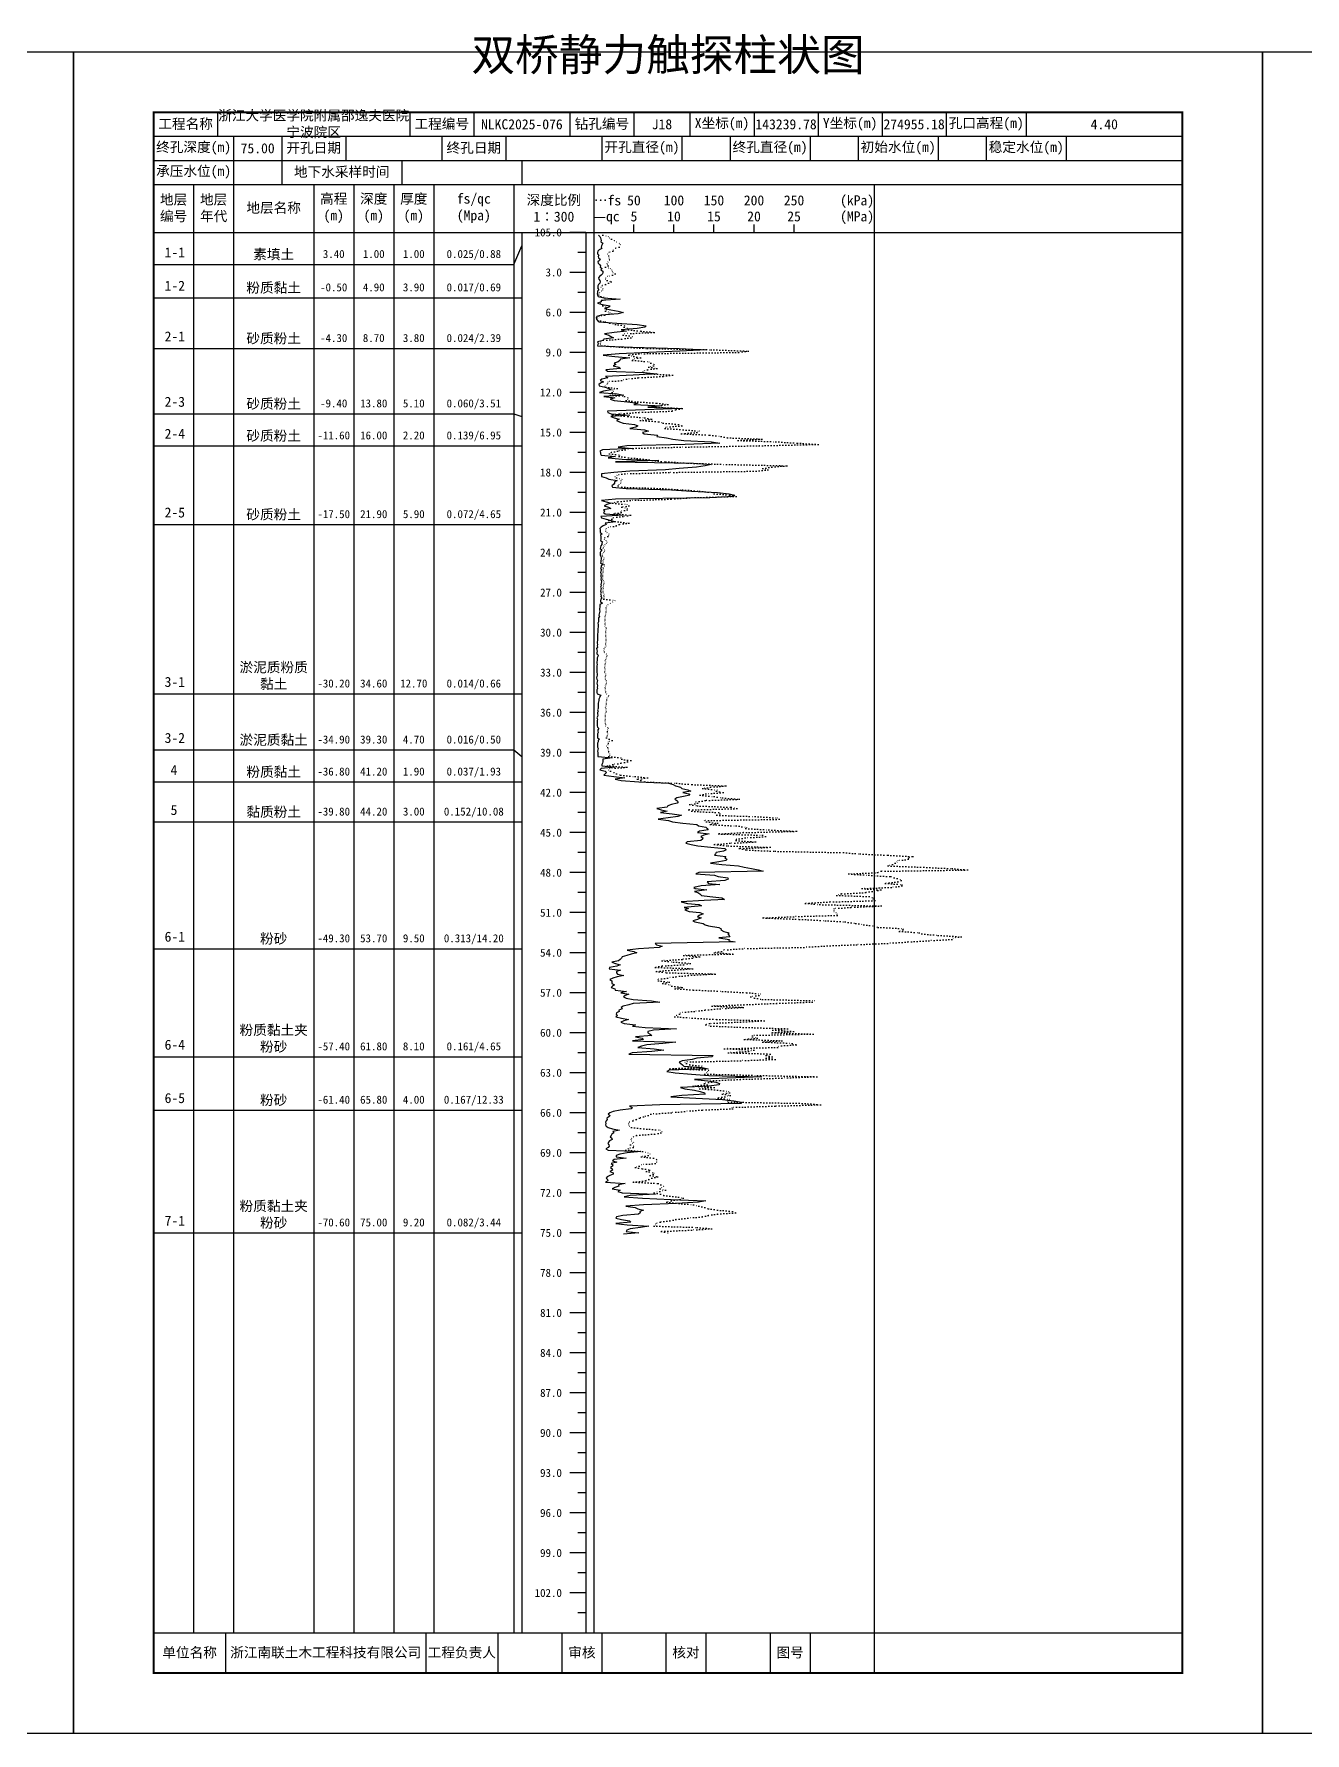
# Model space of a CAD drawing. Extents: x 297 to 65340, y 0 to 425.
# Drawn here: x 5336.1 to 5653.6, y 0 to 424.6 of the extents above; entities that cross this region are included whole.
import ezdxf
from ezdxf.enums import TextEntityAlignment as Align

# ---------------------------------------------------------------- set-up
doc = ezdxf.new("R2010")
doc.units = 0
doc.linetypes.add('DOT', pattern=[6.35, 0, -6.35])
doc.layers.add('FRAME', color=7, linetype='CONTINUOUS')
doc.layers.add('STRATUM', color=7, linetype='CONTINUOUS')
doc.styles.add('ST', font='')
doc.styles.get('ST').set_extended_font_data('SimSun')

msp = doc.modelspace()

# ---------------------------------------------------------------- linework, layer by layer
at = {"layer": 'FRAME', "color": 245, "linetype": 'Continuous'}
for points in [[(5049, 0), (5346, 0), (5346, 420), (5049, 420)], [(5346, 0), (5643, 0), (5643, 420), (5346, 420)], [(5643, 0), (5940, 0), (5940, 420), (5643, 420)]]:
    msp.add_lwpolyline(points, close=True, dxfattribs=at)
at = {"layer": 'FRAME', "linetype": 'Continuous', "const_width": 0.5}
msp.add_lwpolyline([(5366, 15), (5623, 15), (5623, 405), (5366, 405)], close=True, dxfattribs=at)
at = {"layer": 'FRAME', "color": 0, "linetype": 'Continuous'}
for points in [[(5382, 405), (5382, 399)], [(5430, 405), (5430, 399)], [(5446, 405), (5446, 399)], [(5470, 405), (5470, 399)], [(5486, 405), (5486, 399)], [(5500, 405), (5500, 399)], [(5516, 405), (5516, 399)], [(5532, 405), (5532, 399)], [(5548, 405), (5548, 399)], [(5564, 405), (5564, 399)], [(5584, 405), (5584, 399)], [(5623, 405), (5623, 399)], [(5366, 399), (5623, 399)], [(5386, 399), (5386, 393)], [(5398, 399), (5398, 393)], [(5414, 399), (5414, 393)], [(5438, 399), (5438, 393)], [(5454, 399), (5454, 393)], [(5478, 399), (5478, 393)], [(5498, 399), (5498, 393)], [(5510, 399), (5510, 393)], [(5530, 399), (5530, 393)], [(5542, 399), (5542, 393)], [(5562, 399), (5562, 393)], [(5574, 399), (5574, 393)], [(5594, 399), (5594, 393)], [(5623, 399), (5623, 393)], [(5366, 393), (5623, 393)], [(5386, 393), (5386, 387)], [(5398, 393), (5398, 387)], [(5428, 393), (5428, 387)], [(5458, 393), (5458, 387)], [(5366, 387), (5623, 387)], [(5376, 387), (5376, 25)], [(5386, 387), (5386, 25)], [(5406, 387), (5406, 25)], [(5416, 387), (5416, 25)], [(5426, 387), (5426, 25)], [(5436, 387), (5436, 25)], [(5456, 387), (5456, 25)], [(5476, 387), (5476, 25)], [(5546, 387), (5546, 25)], [(5366, 375), (5623, 375)], [(5458, 375), (5458, 25)], [(5474, 375), (5474, 25)], [(5486, 375), (5486, 377)], [(5496, 375), (5496, 377)], [(5506, 375), (5506, 377)], [(5516, 375), (5516, 377)], [(5526, 375), (5526, 377)], [(5366, 25), (5623, 25)], [(5384, 25), (5384, 15)], [(5434, 25), (5434, 15)], [(5452, 25), (5452, 15)], [(5468, 25), (5468, 15)], [(5478, 25), (5478, 15)], [(5494, 25), (5494, 15)], [(5504, 25), (5504, 15)], [(5520, 25), (5520, 15)], [(5530, 25), (5530, 15)], [(5546, 25), (5546, 15)]]:
    msp.add_lwpolyline(points, dxfattribs=at)
at = {"layer": 'STRATUM', "linetype": 'Continuous'}
for points in [[(5474, 375), (5470, 375)], [(5477.18, 374.33), (5477.5, 374), (5477.68, 373.67), (5477.7, 373.33), (5477.8, 373), (5477.74, 372.67), (5478.24, 372.33), (5478.06, 372), (5477.88, 371.67), (5477.84, 371.33), (5477.94, 371), (5477.34, 370.67), (5477.02, 370.33), (5476.86, 370), (5476.92, 369.67), (5477.2, 369.33), (5477.06, 369), (5477.12, 368.67), (5477.54, 368.33), (5477.36, 368), (5476.96, 367.67), (5477.04, 367.33), (5477.36, 367), (5477.68, 366.67), (5477.54, 366.33), (5478.08, 366), (5477.74, 365.67), (5478.26, 365.33), (5478.2, 365), (5478.16, 364.67), (5477.8, 364.33), (5477.42, 364), (5477.14, 363.67), (5477.26, 363.33), (5477.52, 363), (5477.6, 362.67), (5477.52, 362.33), (5477.14, 362), (5477, 361.67), (5476.98, 361.33), (5476.98, 361), (5477.22, 360.67), (5476.92, 360.33), (5476.86, 360), (5476.82, 359.67), (5476.9, 359.33), (5477.1, 359), (5478.52, 358.67), (5482.6, 358.33), (5477.8, 358), (5477.8, 357.67), (5476.86, 357.33), (5478.06, 357), (5480.08, 356.67), (5479.76, 356.33), (5478.62, 356), (5480.24, 355.67), (5482.1, 355.33), (5483.36, 355), (5482.08, 354.67), (5477.8, 354.33), (5476.7, 354), (5476.6, 353.67), (5476.66, 353.33), (5476.88, 353), (5477.22, 352.67), (5481.74, 352.33), (5486.78, 352), (5489.08, 351.67), (5488.76, 351.33), (5486.78, 351), (5482.82, 350.67), (5484.16, 350.33), (5481.02, 350), (5478.68, 349.67), (5479.76, 349.33), (5480.26, 349), (5480.86, 348.67), (5478.52, 348.33), (5478.3, 348), (5476.9, 347.67), (5477.06, 347.33), (5476.98, 347), (5476.92, 346.67), (5485.68, 346.33), (5497.28, 346), (5504.12, 345.67), (5497.46, 345.33), (5489.72, 345), (5482.34, 344.67), (5478.34, 344.33), (5481.22, 344), (5484.96, 343.67), (5482.68, 343.33), (5482.44, 343), (5482.06, 342.67), (5481.04, 342.33), (5481.44, 342), (5480.84, 341.67), (5482.26, 341.33), (5482.64, 341), (5479.02, 340.67), (5479.38, 340.33), (5488.5, 340), (5491.7, 339.67), (5485.8, 339.33), (5478.86, 339), (5479.46, 338.67), (5477.98, 338.33), (5477.58, 338), (5478.42, 337.67), (5477.64, 337.33), (5477.22, 337), (5477.34, 336.67), (5478.82, 336.33), (5479.74, 336), (5480.28, 335.67), (5478.36, 335.33), (5477.38, 335), (5481.82, 334.67), (5483.48, 334.33), (5478.48, 334), (5481.2, 333.67), (5480.08, 333.33), (5481.06, 333), (5484.42, 332.67), (5486.98, 332.33), (5485.96, 332), (5492.94, 331.67), (5489.48, 331.33), (5497.88, 331), (5488.74, 330.67), (5479.4, 330.33), (5479.44, 330), (5480.28, 329.67), (5484.98, 329.33), (5480.26, 329), (5481.06, 328.67), (5482.3, 328.33), (5481.64, 328), (5482.36, 327.67), (5483.3, 327.33), (5486.12, 327), (5487, 326.67), (5486.44, 326.33), (5484.98, 326), (5488.68, 325.67), (5489.64, 325.33), (5488.18, 325), (5488.58, 324.67), (5491.86, 324.33), (5491.68, 324), (5494.14, 323.67), (5495.7, 323.33), (5498.46, 323), (5505.34, 322.67), (5507.42, 322.33), (5498.8, 322), (5484.24, 321.67), (5482.06, 321.33), (5485.56, 321), (5478.16, 320.67), (5477.44, 320.33), (5477.62, 320), (5477.62, 319.67), (5477.82, 319.33), (5481.4, 319), (5479.54, 318.67), (5483.02, 318.33), (5492.22, 318), (5481.42, 317.67), (5500.9, 317.33), (5505.3, 317), (5503.76, 316.67), (5501.6, 316.33), (5497.34, 316), (5493.92, 315.67), (5484.94, 315.33), (5480.98, 315), (5477.92, 314.67), (5477.86, 314.33), (5477.88, 314), (5479.04, 313.67), (5479.76, 313.33), (5481.8, 313), (5481.14, 312.67), (5481.14, 312.33), (5480.86, 312), (5480.5, 311.67), (5480.66, 311.33), (5484.06, 311), (5495.42, 310.67), (5500.34, 310.33), (5506.84, 310), (5509.8, 309.67), (5511.24, 309.33), (5510.88, 309), (5504.98, 308.67), (5481.42, 308.33), (5477.92, 308), (5479.04, 307.67), (5480.28, 307.33), (5479.2, 307), (5478.54, 306.67), (5479.62, 306.33), (5480.22, 306), (5478.38, 305.67), (5478.76, 305.33), (5478.38, 305), (5478.84, 304.67), (5483.4, 304.33), (5477.72, 304), (5477.86, 303.67), (5479.04, 303.33), (5480.28, 303), (5481.38, 302.67), (5478.82, 302.33), (5479.08, 302), (5478.28, 301.67), (5477.82, 301.33), (5477.52, 301), (5477.58, 300.67), (5477.58, 300.33), (5477.56, 300), (5478.1, 299.67), (5477.68, 299.33), (5477.7, 299), (5477.7, 298.67), (5477.7, 298.33), (5477.64, 298), (5478.18, 297.67), (5478.02, 297.33), (5477.96, 297), (5477.72, 296.67), (5477.68, 296.33), (5477.6, 296), (5477.98, 295.67), (5477.7, 295.33), (5477.58, 295), (5477.54, 294.67), (5477.58, 294.33), (5477.72, 294), (5477.84, 293.67), (5477.8, 293.33), (5477.7, 293), (5477.72, 292.67), (5477.66, 292.33), (5478.32, 292), (5477.8, 291.67), (5477.8, 291.33), (5477.68, 291), (5477.86, 290.67), (5477.74, 290.33), (5477.62, 290), (5477.82, 289.67), (5477.76, 289.33), (5477.7, 289), (5477.78, 288.67), (5477.76, 288.33), (5477.82, 288), (5477.86, 287.67), (5477.8, 287.33), (5477.74, 287), (5477.82, 286.67), (5477.68, 286.33), (5477.84, 286), (5477.76, 285.67), (5477.68, 285.33), (5477.78, 285), (5477.68, 284.67), (5477.8, 284.33), (5477.72, 284), (5478, 283.67), (5477.74, 283.33), (5477.68, 283), (5477.68, 282.67), (5478.14, 282.33), (5477.5, 282), (5477.52, 281.67), (5477.44, 281.33), (5477.36, 281), (5477.42, 280.67), (5477.44, 280.33), (5477.36, 280), (5477.32, 279.67), (5477.26, 279.33), (5477.36, 279), (5477.18, 278.67), (5477.18, 278.33), (5477.12, 278), (5477.14, 277.67), (5476.98, 277.33), (5477.06, 277), (5477.06, 276.67), (5477.08, 276.33), (5477, 276), (5476.96, 275.67), (5476.94, 275.33), (5476.94, 275), (5476.88, 274.67), (5476.86, 274.33), (5476.9, 274), (5476.92, 273.67), (5476.88, 273.33), (5476.88, 273), (5476.82, 272.67), (5476.82, 272.33), (5476.86, 272), (5476.78, 271.67), (5476.9, 271.33), (5476.64, 271), (5476.72, 270.67), (5476.78, 270.33), (5476.76, 270), (5476.72, 269.67), (5477.06, 269.33), (5477.02, 269), (5476.8, 268.67), (5476.82, 268.33), (5476.84, 268), (5476.74, 267.67), (5476.74, 267.33), (5476.78, 267), (5476.72, 266.67), (5476.74, 266.33), (5476.76, 266), (5476.74, 265.67), (5476.72, 265.33), (5476.72, 265), (5476.8, 264.67), (5476.82, 264.33), (5476.76, 264), (5476.66, 263.67), (5476.7, 263.33), (5476.86, 263), (5476.82, 262.67), (5476.74, 262.33), (5476.78, 262), (5476.88, 261.67), (5476.82, 261.33), (5476.86, 261), (5476.76, 260.67), (5476.74, 260.33), (5476.72, 260), (5476.78, 259.67), (5477.7, 259.33), (5477.46, 259), (5477.42, 258.67), (5477.24, 258.33), (5477.24, 258), (5477.16, 257.67), (5477.08, 257.33), (5477.04, 257), (5477.04, 256.67), (5477.04, 256.33), (5477.06, 256), (5476.88, 255.67), (5477.06, 255.33), (5476.88, 255), (5476.88, 254.67), (5476.94, 254.33), (5476.88, 254), (5476.76, 253.67), (5476.88, 253.33), (5476.84, 253), (5476.78, 252.67), (5476.78, 252.33), (5476.82, 252), (5476.82, 251.67), (5476.88, 251.33), (5477.22, 251), (5476.96, 250.67), (5477.02, 250.33), (5477.1, 250), (5476.92, 249.67), (5476.9, 249.33), (5476.9, 249), (5476.9, 248.67), (5477.36, 248.33), (5477.1, 248), (5477.04, 247.67), (5476.88, 247.33), (5476.92, 247), (5476.92, 246.67), (5476.92, 246.33), (5477.04, 246), (5476.98, 245.67), (5476.92, 245.33), (5476.94, 245), (5476.98, 244.67), (5476.98, 244.33), (5477, 244), (5480.58, 243.67), (5478.24, 243.33), (5478.22, 243), (5478.22, 242.67), (5478.18, 242.33), (5477.98, 242), (5478, 241.67), (5481.2, 241.33), (5477.84, 241), (5477.52, 240.67), (5478.8, 240.33), (5479.14, 240), (5478.82, 239.67), (5478.52, 239.33), (5480.96, 239), (5483.74, 238.67), (5481.28, 238.33), (5482.84, 238), (5487.22, 237.67), (5494.6, 237.33), (5495.78, 237), (5496.36, 236.67), (5497.64, 236.33), (5498, 236), (5499.46, 235.67), (5500.2, 235.33), (5498.2, 235), (5499.7, 234.67), (5499.98, 234.33), (5498.34, 234), (5496.72, 233.67), (5496.22, 233.33), (5496.74, 233), (5497.08, 232.67), (5496.84, 232.33), (5495.42, 232), (5494.46, 231.67), (5494.26, 231.33), (5491.7, 231), (5492.84, 230.67), (5494.28, 230.33), (5492.66, 230), (5495.54, 229.67), (5497.84, 229.33), (5496.96, 229), (5494.56, 228.67), (5492.02, 228.33), (5494.62, 228), (5495.64, 227.67), (5498.2, 227.33), (5501.7, 227), (5502.16, 226.67), (5504, 226.33), (5504.3, 226), (5504.52, 225.67), (5502.38, 225.33), (5501.92, 225), (5504.78, 224.67), (5503.5, 224.33), (5502.68, 224), (5503.2, 223.67), (5503.12, 223.33), (5502.74, 223), (5499.32, 222.67), (5498.96, 222.33), (5500.3, 222), (5502, 221.67), (5505.22, 221.33), (5508.7, 221), (5509, 220.67), (5508.36, 220.33), (5506.58, 220), (5506.4, 219.67), (5506.1, 219.33), (5508.96, 219), (5508.68, 218.67), (5509.2, 218.33), (5509, 218), (5507.22, 217.67), (5505.14, 217.33), (5507.96, 217), (5512.14, 216.67), (5513.54, 216.33), (5515.38, 216), (5517.04, 215.67), (5518.3, 215.33), (5502.24, 215), (5501.44, 214.67), (5506.16, 214.33), (5507.08, 214), (5509.44, 213.67), (5509.56, 213.33), (5508.7, 213), (5504.28, 212.67), (5504.64, 212.33), (5507.46, 212), (5502.78, 211.67), (5500.94, 211.33), (5501.28, 211), (5504.22, 210.67), (5501.12, 210.33), (5501.96, 210), (5502.42, 209.67), (5502.84, 209.33), (5504.94, 209), (5507.92, 208.67), (5508.6, 208.33), (5503.52, 208), (5497.78, 207.67), (5499.38, 207.33), (5502.26, 207), (5502.86, 206.67), (5498.58, 206.33), (5499.64, 206), (5498.72, 205.67), (5499.82, 205.33), (5502.42, 205), (5503.3, 204.67), (5502.32, 204.33), (5501.88, 204), (5502.8, 203.67), (5501.9, 203.33), (5500.74, 203), (5501.18, 202.67), (5503.32, 202.33), (5503.82, 202), (5504.6, 201.67), (5507.22, 201.33), (5507.78, 201), (5507.7, 200.67), (5508.42, 200.33), (5509.82, 200), (5509.44, 199.67), (5509.76, 199.33), (5509.98, 199), (5507.2, 198.67), (5509.76, 198.33), (5509.68, 198), (5511.3, 197.67), (5491.32, 197.33), (5491.64, 197), (5493.08, 196.67), (5492.3, 196.33), (5487.14, 196), (5484.28, 195.67), (5485.94, 195.33), (5486.74, 195), (5485.32, 194.67), (5484.26, 194.33), (5483.06, 194), (5482.88, 193.67), (5482.6, 193.33), (5482.18, 193), (5480.48, 192.67), (5481.42, 192.33), (5482.58, 192), (5481.76, 191.67), (5479.86, 191.33), (5479.82, 191), (5482.62, 190.67), (5481.62, 190.33), (5481.68, 190), (5481.92, 189.67), (5483.44, 189.33), (5481.84, 189), (5480.76, 188.67), (5479.98, 188.33), (5480.46, 188), (5480.5, 187.67), (5480.44, 187.33), (5481.16, 187), (5480.66, 186.67), (5480.32, 186.33), (5481.24, 186), (5481.3, 185.67), (5484.12, 185.33), (5482.72, 185), (5484.72, 184.67), (5483.82, 184.33), (5483.36, 184), (5484.02, 183.67), (5485.84, 183.33), (5490.4, 183), (5492.5, 182.67), (5485.8, 182.33), (5484.74, 182), (5483.34, 181.67), (5482.78, 181.33), (5483.06, 181), (5482.2, 180.67), (5482.28, 180.33), (5481.66, 180), (5481.6, 179.67), (5481.88, 179.33), (5481.48, 179), (5482.88, 178.67), (5484.64, 178.33), (5483.44, 178), (5482.74, 177.67), (5483.6, 177.33), (5486.42, 177), (5485.62, 176.67), (5488.8, 176.33), (5496.62, 176), (5490.9, 175.67), (5489.46, 175.33), (5489.5, 175), (5490.04, 174.67), (5490.46, 174.33), (5486.36, 174), (5488.08, 173.67), (5488.38, 173.33), (5485.68, 173), (5496.44, 172.67), (5493.22, 172.33), (5489.18, 172), (5487.86, 171.67), (5486.96, 171.33), (5491.06, 171), (5493.46, 170.67), (5490.48, 170.33), (5485.54, 170), (5484.72, 169.67), (5505.78, 169.33), (5505.5, 169), (5501.7, 168.67), (5500.58, 168.33), (5498.04, 168), (5497.34, 167.67), (5497.7, 167.33), (5498.14, 167), (5498.44, 166.67), (5503.06, 166.33), (5504.52, 166), (5494.78, 165.67), (5494.24, 165.33), (5496.32, 165), (5500.42, 164.67), (5504.7, 164.33), (5517.98, 164), (5509.28, 163.67), (5501.16, 163.33), (5504.48, 163), (5506.5, 162.67), (5507.4, 162.33), (5507.26, 162), (5504.74, 161.67), (5497.6, 161.33), (5498.74, 161), (5501.12, 160.67), (5502.58, 160.33), (5503.62, 160), (5503.76, 159.67), (5498, 159.33), (5495.22, 159), (5501.44, 158.67), (5508.16, 158.33), (5510.92, 158), (5512.86, 157.67), (5512.8, 157.33), (5492.46, 157), (5484.9, 156.67), (5485.54, 156.33), (5485.34, 156), (5482.52, 155.67), (5480.82, 155.33), (5480, 155), (5479.6, 154.67), (5480.06, 154.33), (5479.76, 154), (5479.24, 153.67), (5479.3, 153.33), (5479.1, 153), (5478.9, 152.67), (5478.96, 152.33), (5478.92, 152), (5479.08, 151.67), (5479.54, 151.33), (5480.68, 151), (5482.42, 150.67), (5480.76, 150.33), (5480.94, 150), (5480.48, 149.67), (5480.28, 149.33), (5480.04, 149), (5480.44, 148.67), (5480.6, 148.33), (5479.88, 148), (5479.64, 147.67), (5479.46, 147.33), (5479.72, 147), (5479.8, 146.67), (5479.56, 146.33), (5479, 146), (5479.56, 145.67), (5487.7, 145.33), (5484.32, 145), (5482.44, 144.67), (5481.52, 144.33), (5481.52, 144), (5484.08, 143.67), (5481.06, 143.33), (5480.66, 143), (5481.72, 142.67), (5480.34, 142.33), (5480.76, 142), (5480.64, 141.67), (5480.14, 141.33), (5480.54, 141), (5480.62, 140.67), (5479.96, 140.33), (5480.84, 140), (5480.78, 139.67), (5479.94, 139.33), (5479.3, 139), (5479.06, 138.67), (5479.42, 138.33), (5479.46, 138), (5478.88, 137.67), (5483.82, 137.33), (5482.14, 137), (5482.2, 136.67), (5481.26, 136.33), (5480.6, 136), (5482.52, 135.67), (5481.98, 135.33), (5483.1, 135), (5491.38, 134.67), (5485.04, 134.33), (5483.54, 134), (5488.14, 133.67), (5495.32, 133.33), (5504, 133), (5502.14, 132.67), (5496.64, 132.33), (5488.38, 132), (5484, 131.67), (5486.28, 131.33), (5486.94, 131), (5488.4, 130.67), (5487.48, 130.33), (5487.52, 130), (5487.12, 129.67), (5483.22, 129.33), (5481.64, 129), (5481.44, 128.67), (5482.86, 128.33), (5484.9, 128), (5485.22, 127.67), (5481.44, 127.33), (5484.34, 127), (5489.68, 126.67), (5487.64, 126.33), (5485.06, 126), (5484.24, 125.67), (5484.04, 125.33), (5487.24, 125), (5483.38, 124.67)], [(5456, 367), (5458, 371.67)], [(5474, 370), (5472, 370)], [(5366, 367), (5376, 367)], [(5376, 367), (5386, 367)], [(5386, 367), (5406, 367)], [(5406, 367), (5416, 367)], [(5416, 367), (5426, 367)], [(5426, 367), (5436, 367)], [(5436, 367), (5456, 367)], [(5474, 365), (5470, 365)], [(5366, 358.67), (5376, 358.67)], [(5376, 358.67), (5386, 358.67)], [(5386, 358.67), (5406, 358.67)], [(5406, 358.67), (5416, 358.67)], [(5416, 358.67), (5426, 358.67)], [(5426, 358.67), (5436, 358.67)], [(5436, 358.67), (5456, 358.67)], [(5456, 358.67), (5458, 358.67)], [(5474, 360), (5472, 360)], [(5474, 355), (5470, 355)], [(5474, 350), (5472, 350)], [(5366, 346), (5376, 346)], [(5376, 346), (5386, 346)], [(5386, 346), (5406, 346)], [(5406, 346), (5416, 346)], [(5416, 346), (5426, 346)], [(5426, 346), (5436, 346)], [(5436, 346), (5456, 346)], [(5456, 346), (5458, 346)], [(5474, 345), (5470, 345)], [(5474, 340), (5472, 340)], [(5474, 335), (5470, 335)], [(5366, 329.67), (5376, 329.67)], [(5376, 329.67), (5386, 329.67)], [(5386, 329.67), (5406, 329.67)], [(5406, 329.67), (5416, 329.67)], [(5416, 329.67), (5426, 329.67)], [(5426, 329.67), (5436, 329.67)], [(5436, 329.67), (5456, 329.67)], [(5456, 329.67), (5458, 329)], [(5474, 330), (5472, 330)], [(5474, 325), (5470, 325)], [(5366, 321.67), (5376, 321.67)], [(5376, 321.67), (5386, 321.67)], [(5386, 321.67), (5406, 321.67)], [(5406, 321.67), (5416, 321.67)], [(5416, 321.67), (5426, 321.67)], [(5426, 321.67), (5436, 321.67)], [(5436, 321.67), (5456, 321.67)], [(5456, 321.67), (5458, 321.67)], [(5474, 320), (5472, 320)], [(5474, 315), (5470, 315)], [(5474, 310), (5472, 310)], [(5366, 302), (5376, 302)], [(5376, 302), (5386, 302)], [(5386, 302), (5406, 302)], [(5406, 302), (5416, 302)], [(5416, 302), (5426, 302)], [(5426, 302), (5436, 302)], [(5436, 302), (5456, 302)], [(5456, 302), (5458, 302)], [(5474, 305), (5470, 305)], [(5474, 300), (5472, 300)], [(5474, 295), (5470, 295)], [(5474, 290), (5472, 290)], [(5474, 285), (5470, 285)], [(5474, 280), (5472, 280)], [(5474, 275), (5470, 275)], [(5474, 270), (5472, 270)], [(5474, 265), (5470, 265)], [(5366, 259.67), (5376, 259.67)], [(5376, 259.67), (5386, 259.67)], [(5386, 259.67), (5406, 259.67)], [(5406, 259.67), (5416, 259.67)], [(5416, 259.67), (5426, 259.67)], [(5426, 259.67), (5436, 259.67)], [(5436, 259.67), (5456, 259.67)], [(5456, 259.67), (5458, 259.67)], [(5474, 260), (5472, 260)], [(5474, 255), (5470, 255)], [(5474, 250), (5472, 250)], [(5366, 245.67), (5376, 245.67)], [(5376, 245.67), (5386, 245.67)], [(5386, 245.67), (5406, 245.67)], [(5406, 245.67), (5416, 245.67)], [(5416, 245.67), (5426, 245.67)], [(5426, 245.67), (5436, 245.67)], [(5436, 245.67), (5456, 245.67)], [(5456, 245.67), (5458, 244)], [(5474, 245), (5470, 245)], [(5474, 240), (5472, 240)], [(5366, 237.67), (5376, 237.67)], [(5376, 237.67), (5386, 237.67)], [(5386, 237.67), (5406, 237.67)], [(5406, 237.67), (5416, 237.67)], [(5416, 237.67), (5426, 237.67)], [(5426, 237.67), (5436, 237.67)], [(5436, 237.67), (5456, 237.67)], [(5456, 237.67), (5458, 237.67)], [(5474, 235), (5470, 235)], [(5474, 230), (5472, 230)], [(5366, 227.67), (5376, 227.67)], [(5376, 227.67), (5386, 227.67)], [(5386, 227.67), (5406, 227.67)], [(5406, 227.67), (5416, 227.67)], [(5416, 227.67), (5426, 227.67)], [(5426, 227.67), (5436, 227.67)], [(5436, 227.67), (5456, 227.67)], [(5456, 227.67), (5458, 227.67)], [(5474, 225), (5470, 225)], [(5474, 220), (5472, 220)], [(5474, 215), (5470, 215)], [(5474, 210), (5472, 210)], [(5474, 205), (5470, 205)], [(5474, 200), (5472, 200)], [(5366, 196), (5376, 196)], [(5376, 196), (5386, 196)], [(5386, 196), (5406, 196)], [(5406, 196), (5416, 196)], [(5416, 196), (5426, 196)], [(5426, 196), (5436, 196)], [(5436, 196), (5456, 196)], [(5456, 196), (5458, 196)], [(5474, 195), (5470, 195)], [(5474, 190), (5472, 190)], [(5474, 185), (5470, 185)], [(5474, 180), (5472, 180)], [(5474, 175), (5470, 175)], [(5474, 170), (5472, 170)], [(5366, 169), (5376, 169)], [(5376, 169), (5386, 169)], [(5386, 169), (5406, 169)], [(5406, 169), (5416, 169)], [(5416, 169), (5426, 169)], [(5426, 169), (5436, 169)], [(5436, 169), (5456, 169)], [(5456, 169), (5458, 169)], [(5474, 165), (5470, 165)], [(5474, 160), (5472, 160)], [(5366, 155.67), (5376, 155.67)], [(5376, 155.67), (5386, 155.67)], [(5386, 155.67), (5406, 155.67)], [(5406, 155.67), (5416, 155.67)], [(5416, 155.67), (5426, 155.67)], [(5426, 155.67), (5436, 155.67)], [(5436, 155.67), (5456, 155.67)], [(5456, 155.67), (5458, 155.67)], [(5474, 155), (5470, 155)], [(5474, 150), (5472, 150)], [(5474, 145), (5470, 145)], [(5474, 140), (5472, 140)], [(5474, 135), (5470, 135)], [(5474, 130), (5472, 130)], [(5366, 125), (5376, 125)], [(5376, 125), (5386, 125)], [(5386, 125), (5406, 125)], [(5406, 125), (5416, 125)], [(5416, 125), (5426, 125)], [(5426, 125), (5436, 125)], [(5436, 125), (5456, 125)], [(5456, 125), (5458, 125)], [(5474, 125), (5470, 125)], [(5474, 120), (5472, 120)], [(5474, 115), (5470, 115)], [(5474, 110), (5472, 110)], [(5474, 105), (5470, 105)], [(5474, 100), (5472, 100)], [(5474, 95), (5470, 95)], [(5474, 90), (5472, 90)], [(5474, 85), (5470, 85)], [(5474, 80), (5472, 80)], [(5474, 75), (5470, 75)], [(5474, 70), (5472, 70)], [(5474, 65), (5470, 65)], [(5474, 60), (5472, 60)], [(5474, 55), (5470, 55)], [(5474, 50), (5472, 50)], [(5474, 45), (5470, 45)], [(5474, 40), (5472, 40)], [(5474, 35), (5470, 35)], [(5474, 30), (5472, 30)]]:
    msp.add_lwpolyline(points, dxfattribs=at)
at = {"layer": 'STRATUM', "linetype": 'DOT', "ltscale": 0.1}
msp.add_lwpolyline([(5478.24, 374.33), (5479.56, 374), (5479.86, 373.67), (5480.36, 373.33), (5481.06, 373), (5481.68, 372.67), (5482.32, 372.33), (5482.56, 372), (5482.68, 371.67), (5482.28, 371.33), (5481.42, 371), (5480.88, 370.67), (5480.74, 370.33), (5479.82, 370), (5479.38, 369.67), (5479.64, 369.33), (5479.66, 369), (5479.7, 368.67), (5479.82, 368.33), (5479.96, 368), (5479.54, 367.67), (5479.24, 367.33), (5479.34, 367), (5479.58, 366.67), (5478.86, 366.33), (5480.1, 366), (5480.36, 365.67), (5480.6, 365.33), (5480.74, 365), (5481.32, 364.67), (5480.64, 364.33), (5479.52, 364), (5478.92, 363.67), (5478.86, 363.33), (5479.3, 363), (5480.34, 362.67), (5479.68, 362.33), (5478.9, 362), (5478.04, 361.67), (5477.72, 361.33), (5478.28, 361), (5478.2, 360.67), (5477.9, 360.33), (5477.44, 360), (5477.16, 359.67), (5477.2, 359.33), (5477.72, 359), (5479.06, 358.67), (5478.78, 358.33), (5478.18, 358), (5478.02, 357.67), (5477.62, 357.33), (5478.2, 357), (5478.22, 356.67), (5479.14, 356.33), (5479.32, 356), (5479.08, 355.67), (5478.86, 355.33), (5480, 355), (5480.44, 354.67), (5478.66, 354.33), (5477.32, 354), (5476.94, 353.67), (5476.68, 353.33), (5476.94, 353), (5478.84, 352.67), (5479.98, 352.33), (5481.36, 352), (5483.68, 351.67), (5483.58, 351.33), (5484.44, 351), (5484.62, 350.67), (5487.78, 350.33), (5491.06, 350), (5483.76, 349.67), (5483.34, 349.33), (5485.64, 349), (5485.24, 348.67), (5482.88, 348.33), (5478.24, 348), (5477.62, 347.67), (5477.6, 347.33), (5477.54, 347), (5478.02, 346.67), (5482.36, 346.33), (5489.42, 346), (5505.26, 345.67), (5514.5, 345.33), (5512.14, 345), (5487.22, 344.67), (5484.7, 344.33), (5486, 344), (5487.62, 343.67), (5485.72, 343.33), (5485.66, 343), (5489.74, 342.67), (5490.22, 342.33), (5491.08, 342), (5490.92, 341.67), (5489.74, 341.33), (5491.72, 341), (5489.4, 340.67), (5488.26, 340.33), (5488.44, 340), (5489.7, 339.67), (5495.62, 339.33), (5493.2, 339), (5487, 338.67), (5484.12, 338.33), (5482.86, 338), (5479.5, 337.67), (5479.44, 337.33), (5479.28, 337), (5478.74, 336.67), (5478.96, 336.33), (5481.82, 336), (5480.62, 335.67), (5480.86, 335.33), (5480.56, 335), (5481.42, 334.67), (5480.12, 334.33), (5483.68, 334), (5484.58, 333.67), (5484.5, 333.33), (5484.06, 333), (5486.28, 332.67), (5491.74, 332.33), (5494.44, 332), (5492.22, 331.67), (5490.14, 331.33), (5498.04, 331), (5496.38, 330.67), (5495.48, 330.33), (5487.22, 330), (5482.3, 329.67), (5480.62, 329.33), (5484.58, 329), (5488.72, 328.67), (5490.42, 328.33), (5487.6, 328), (5492.18, 327.67), (5493.34, 327.33), (5497.12, 327), (5497.96, 326.67), (5493.94, 326.33), (5493.76, 326), (5498.32, 325.67), (5502.38, 325.33), (5501.74, 325), (5497.9, 324.67), (5504.98, 324.33), (5507.78, 324), (5509.36, 323.67), (5517.94, 323.33), (5512.02, 323), (5521.46, 322.67), (5526.84, 322.33), (5532.04, 322), (5517.32, 321.67), (5497.56, 321.33), (5484.56, 321), (5483.8, 320.67), (5481.88, 320.33), (5480.34, 320), (5479.92, 319.67), (5482.44, 319.33), (5482.28, 319), (5484.64, 318.67), (5488.32, 318.33), (5490.62, 318), (5493.98, 317.67), (5499.56, 317.33), (5509.1, 317), (5524.2, 316.67), (5520.42, 316.33), (5518.16, 316), (5519.48, 315.67), (5516.52, 315.33), (5494.74, 315), (5483.72, 314.67), (5481.82, 314.33), (5481.26, 314), (5481.66, 313.67), (5483.06, 313.33), (5482.74, 313), (5482.76, 312.67), (5482.72, 312.33), (5482.24, 312), (5482.1, 311.67), (5482.96, 311.33), (5492.52, 311), (5498.14, 310.67), (5502.36, 310.33), (5505.68, 310), (5506.06, 309.67), (5509.94, 309.33), (5511.56, 309), (5499.86, 308.67), (5495.18, 308.33), (5485.04, 308), (5481.9, 307.67), (5480.76, 307.33), (5484.24, 307), (5484.76, 306.67), (5482.98, 306.33), (5484.28, 306), (5484.32, 305.67), (5482.74, 305.33), (5482.8, 305), (5481.04, 304.67), (5485.12, 304.33), (5483.2, 304), (5480.76, 303.67), (5480.5, 303.33), (5479.72, 303), (5482.02, 302.67), (5484.76, 302.33), (5482.34, 302), (5481.58, 301.67), (5479.68, 301.33), (5479.08, 301), (5478.92, 300.67), (5478.86, 300.33), (5479.22, 300), (5479.7, 299.67), (5479.72, 299.33), (5479.46, 299), (5478.68, 298.67), (5478.58, 298.33), (5478.94, 298), (5479.3, 297.67), (5479.12, 297.33), (5478.78, 297), (5478.56, 296.67), (5478.36, 296.33), (5478.26, 296), (5478.7, 295.67), (5478.62, 295.33), (5478.46, 295), (5478.1, 294.67), (5478.06, 294.33), (5478.14, 294), (5478.5, 293.67), (5478.42, 293.33), (5478.3, 293), (5478.2, 292.67), (5478.26, 292.33), (5478.6, 292), (5478.66, 291.67), (5478.24, 291.33), (5478.32, 291), (5478.34, 290.67), (5478.28, 290.33), (5478.24, 290), (5478.18, 289.67), (5478.14, 289.33), (5478.14, 289), (5478.14, 288.67), (5478.16, 288.33), (5478.3, 288), (5478.48, 287.67), (5478.44, 287.33), (5478.46, 287), (5478.36, 286.67), (5478.26, 286.33), (5478.3, 286), (5478.22, 285.67), (5478.26, 285.33), (5478.26, 285), (5478.54, 284.67), (5478.4, 284.33), (5478.46, 284), (5478.5, 283.67), (5478.5, 283.33), (5481.28, 283), (5480.74, 282.67), (5480.18, 282.33), (5479.54, 282), (5479.18, 281.67), (5478.98, 281.33), (5479.02, 281), (5479.04, 280.67), (5479.02, 280.33), (5478.98, 280), (5478.92, 279.67), (5478.86, 279.33), (5478.74, 279), (5478.74, 278.67), (5478.72, 278.33), (5478.72, 278), (5478.78, 277.67), (5478.74, 277.33), (5478.72, 277), (5478.72, 276.67), (5479, 276.33), (5479.06, 276), (5479, 275.67), (5478.94, 275.33), (5478.9, 275), (5478.88, 274.67), (5478.9, 274.33), (5478.9, 274), (5478.96, 273.67), (5478.98, 273.33), (5478.98, 273), (5479, 272.67), (5478.94, 272.33), (5478.92, 272), (5478.98, 271.67), (5478.82, 271.33), (5478.52, 271), (5478.52, 270.67), (5478.54, 270.33), (5478.54, 270), (5479.06, 269.67), (5479.28, 269.33), (5479.14, 269), (5479.06, 268.67), (5478.92, 268.33), (5478.72, 268), (5478.92, 267.67), (5478.82, 267.33), (5478.76, 267), (5478.7, 266.67), (5478.66, 266.33), (5478.78, 266), (5478.74, 265.67), (5478.68, 265.33), (5478.66, 265), (5478.86, 264.67), (5478.88, 264.33), (5478.82, 264), (5478.8, 263.67), (5478.8, 263.33), (5479.06, 263), (5479.12, 262.67), (5479.06, 262.33), (5479.06, 262), (5478.9, 261.67), (5478.72, 261.33), (5478.78, 261), (5478.84, 260.67), (5478.86, 260.33), (5478.9, 260), (5479.16, 259.67), (5479.62, 259.33), (5479.64, 259), (5479.22, 258.67), (5479.12, 258.33), (5479.12, 258), (5479.08, 257.67), (5479.08, 257.33), (5479.08, 257), (5479.02, 256.67), (5478.84, 256.33), (5478.98, 256), (5478.98, 255.67), (5479.04, 255.33), (5478.98, 255), (5478.84, 254.67), (5478.78, 254.33), (5478.78, 254), (5478.82, 253.67), (5478.78, 253.33), (5478.76, 253), (5478.8, 252.67), (5478.82, 252.33), (5478.86, 252), (5478.92, 251.67), (5479.36, 251.33), (5479.58, 251), (5479.44, 250.67), (5479.32, 250.33), (5479.3, 250), (5479.42, 249.67), (5479.34, 249.33), (5479.22, 249), (5479.18, 248.67), (5479.84, 248.33), (5480.58, 248), (5479.6, 247.67), (5479.6, 247.33), (5479.54, 247), (5479.16, 246.67), (5479.38, 246.33), (5479.44, 246), (5479.58, 245.67), (5479.62, 245.33), (5479.64, 245), (5479.86, 244.67), (5479.9, 244.33), (5479.76, 244), (5482.74, 243.67), (5482.94, 243.33), (5485.2, 243), (5484.36, 242.67), (5482.7, 242.33), (5480.7, 242), (5479.36, 241.67), (5484.24, 241.33), (5479.92, 241), (5479.66, 240.67), (5480.18, 240.33), (5481.04, 240), (5481.66, 239.67), (5482.76, 239.33), (5486.32, 239), (5489.38, 238.67), (5486.86, 238.33), (5487.74, 238), (5488.72, 237.67), (5496.62, 237.33), (5500.52, 237), (5508.96, 236.67), (5505.12, 236.33), (5503.18, 236), (5506.82, 235.67), (5506.66, 235.33), (5508.28, 235), (5503.98, 234.67), (5502.52, 234.33), (5506.06, 234), (5508.16, 233.67), (5512.26, 233.33), (5503.76, 233), (5501.36, 232.67), (5501.9, 232.33), (5500, 232), (5501.84, 231.67), (5510.3, 231.33), (5511.72, 231), (5499.72, 230.67), (5500.46, 230.33), (5507.24, 230), (5507.42, 229.67), (5506.74, 229.33), (5516.26, 229), (5521.8, 228.67), (5522.24, 228.33), (5503.52, 228), (5504.14, 227.67), (5506.9, 227.33), (5505.1, 227), (5511.52, 226.67), (5514.16, 226.33), (5513.96, 226), (5519.74, 225.67), (5526.58, 225.33), (5513.3, 225), (5507.18, 224.67), (5518.14, 224.33), (5518.86, 224), (5513.78, 223.67), (5511.52, 223.33), (5511.54, 223), (5516.34, 222.67), (5509.96, 222.33), (5506.14, 222), (5509.56, 221.67), (5520.04, 221.33), (5512.38, 221), (5514.2, 220.67), (5521.26, 220.33), (5538.36, 220), (5542.54, 219.67), (5549.48, 219.33), (5555.64, 219), (5554.58, 218.67), (5554.52, 218.33), (5551.96, 218), (5551.76, 217.67), (5551.24, 217.33), (5550.56, 217), (5549.52, 216.67), (5558.44, 216.33), (5565.46, 216), (5569.32, 215.67), (5547.78, 215.33), (5546.88, 215), (5539.7, 214.67), (5544.66, 214.33), (5550.18, 214), (5551.04, 213.67), (5552.48, 213.33), (5552.72, 213), (5551.94, 212.67), (5548.84, 212.33), (5552.9, 212), (5552.94, 211.67), (5550.24, 211.33), (5543, 211), (5547.66, 210.67), (5545.5, 210.33), (5543.86, 210), (5537.8, 209.67), (5536.66, 209.33), (5544.76, 209), (5545.68, 208.67), (5545.64, 208.33), (5546.16, 208), (5534.92, 207.67), (5528.86, 207.33), (5532.48, 207), (5547.8, 206.67), (5540.14, 206.33), (5536, 206), (5535.92, 205.67), (5535.92, 205.33), (5536.44, 205), (5536.68, 204.67), (5536.78, 204.33), (5525.86, 204), (5518.32, 203.67), (5527.36, 203.33), (5533.82, 203), (5538.78, 202.67), (5541.42, 202.33), (5543.42, 202), (5546, 201.67), (5546.98, 201.33), (5553.28, 201), (5553.2, 200.67), (5552.34, 200.33), (5557.22, 200), (5557.92, 199.67), (5562.02, 199.33), (5567.78, 199), (5565.72, 198.67), (5565.44, 198.33), (5559.7, 198), (5554.46, 197.67), (5549.36, 197.33), (5541.64, 197), (5533.56, 196.67), (5528.44, 196.33), (5513.12, 196), (5508.38, 195.67), (5507.88, 195.33), (5506.12, 195), (5510.74, 194.67), (5498.48, 194.33), (5502.34, 194), (5500.54, 193.67), (5497.96, 193.33), (5493.08, 193), (5495.86, 192.67), (5500.02, 192.33), (5498.34, 192), (5492.96, 191.67), (5491.42, 191.33), (5500.62, 191), (5496.2, 190.67), (5491.6, 190.33), (5494.22, 190), (5506.28, 189.67), (5499.54, 189.33), (5496.5, 189), (5494.36, 188.67), (5491.96, 188.33), (5492.1, 188), (5494.84, 187.67), (5493.2, 187.33), (5494.96, 187), (5495.48, 186.67), (5498.02, 186.33), (5496.26, 186), (5500.92, 185.67), (5508.1, 185.33), (5514.18, 185), (5517.6, 184.67), (5517.18, 184.33), (5515.22, 184), (5516.12, 183.67), (5518.12, 183.33), (5531.12, 183), (5530.56, 182.67), (5521.6, 182.33), (5513.44, 182), (5505.56, 181.67), (5513.32, 181.33), (5507.58, 181), (5503.72, 180.67), (5501.08, 180.33), (5497.56, 180), (5497.42, 179.67), (5496.66, 179.33), (5496.2, 179), (5500.58, 178.67), (5506.74, 178.33), (5518.54, 178), (5512.64, 177.67), (5504.88, 177.33), (5503.96, 177), (5505.22, 176.67), (5513.3, 176.33), (5524.36, 176), (5520.72, 175.67), (5525.88, 175.33), (5520.56, 175), (5530.78, 174.67), (5515.52, 174.33), (5515.58, 174), (5516.8, 173.67), (5513.64, 173.33), (5522.98, 173), (5518.22, 172.67), (5525.56, 172.33), (5526.54, 172), (5522.12, 171.67), (5521.88, 171.33), (5508.66, 171), (5515.98, 170.67), (5514.62, 170.33), (5509.62, 170), (5520.02, 169.67), (5519.04, 169.33), (5520.54, 169), (5519.04, 168.67), (5521.24, 168.33), (5512.58, 168), (5498.72, 167.67), (5499.14, 167.33), (5499.98, 167), (5503.02, 166.67), (5502.46, 166.33), (5494.98, 166), (5504.7, 165.67), (5504.42, 165.33), (5504.2, 165), (5503.72, 164.67), (5516.9, 164.33), (5531.68, 164), (5522.92, 163.67), (5512.52, 163.33), (5505.14, 163), (5505.36, 162.67), (5503.6, 162.33), (5504.26, 162), (5500.78, 161.67), (5506.04, 161.33), (5502.44, 161), (5506.9, 160.67), (5509.62, 160.33), (5509.84, 160), (5508.16, 159.67), (5510.08, 159.33), (5508.7, 159), (5507.08, 158.67), (5509.88, 158.33), (5509.36, 158), (5509.62, 157.67), (5528.74, 157.33), (5532.6, 157), (5521.16, 156.67), (5510.48, 156.33), (5510.66, 156), (5502.94, 155.67), (5498.62, 155.33), (5495.34, 155), (5490.24, 154.67), (5489.56, 154.33), (5488.38, 154), (5487.38, 153.67), (5486.56, 153.33), (5485.7, 153), (5484.82, 152.67), (5484.7, 152.33), (5484.64, 152), (5484.78, 151.67), (5485.42, 151.33), (5488.46, 151), (5492.46, 150.67), (5493.04, 150.33), (5492.74, 150), (5491.12, 149.67), (5486.64, 149.33), (5485.86, 149), (5485.48, 148.67), (5485.2, 148.33), (5485.42, 148), (5485.94, 147.67), (5485.62, 147.33), (5485.1, 147), (5485.96, 146.67), (5485.82, 146.33), (5484.6, 146), (5483.96, 145.67), (5488.18, 145.33), (5489.5, 145), (5490.02, 144.67), (5489.56, 144.33), (5487.88, 144), (5490.86, 143.67), (5491.6, 143.33), (5491.62, 143), (5491.68, 142.67), (5491.32, 142.33), (5487.96, 142), (5487.32, 141.67), (5486.42, 141.33), (5488.14, 141), (5489.9, 140.67), (5489.1, 140.33), (5491.02, 140), (5490.84, 139.67), (5490.06, 139.33), (5491.92, 139), (5490.48, 138.67), (5489.7, 138.33), (5488.86, 138), (5485.86, 137.67), (5492.04, 137.33), (5492.76, 137), (5493.44, 136.67), (5493, 136.33), (5492.52, 136), (5493.92, 135.67), (5492.5, 135.33), (5491.08, 135), (5492.62, 134.67), (5493.5, 134.33), (5496.44, 134), (5498.28, 133.67), (5497.52, 133.33), (5495.26, 133), (5494.24, 132.67), (5497.26, 132.33), (5500.9, 132), (5502.24, 131.67), (5503.7, 131.33), (5504.6, 131), (5506.86, 130.67), (5510.6, 130.33), (5511.38, 130), (5506.88, 129.67), (5504.56, 129.33), (5503.04, 129), (5499.46, 128.67), (5496.48, 128.33), (5494.96, 128), (5492.52, 127.67), (5491.48, 127.33), (5491.46, 127), (5491.02, 126.67), (5501.82, 126.33), (5505.34, 126), (5500.36, 125.67), (5492.92, 125.33), (5494.5, 125), (5494.5, 124.67)], dxfattribs=at)

# ---------------------------------------------------------------- texts
at = {"layer": 'FRAME', "style": 'ST'}
msp.add_text('双桥静力触探柱状图', height=8, dxfattribs=at).set_placement((5494.5, 413), align=Align.BOTTOM_CENTER)
for s, p in [('…fs', (5476, 383)), ('—qc', (5476, 379))]:
    msp.add_text(s, height=2.5, dxfattribs=at).set_placement(p, align=Align.MIDDLE_LEFT)
for s, p in [('50', (5486, 383)), ('100', (5496, 383)), ('150', (5506, 383)), ('200', (5516, 383)), ('250', (5526, 383)), ('5', (5486, 379)), ('10', (5496, 379)), ('15', (5506, 379)), ('20', (5516, 379)), ('25', (5526, 379))]:
    msp.add_text(s, height=2.5, dxfattribs=at).set_placement(p, align=Align.MIDDLE_CENTER)
for s, p in [('(kPa)', (5546, 383)), ('(MPa)', (5546, 379))]:
    msp.add_text(s, height=2.5, dxfattribs=at).set_placement(p, align=Align.MIDDLE_RIGHT)
at = {"layer": 'FRAME', "char_height": 2.5, "attachment_point": 5, "style": 'ST'}
for s, insert, width in [('工程名称', (5374, 402), 16), ('浙江大学医学院附属邵逸夫医院宁波院区', (5406, 402), 48), ('工程编号', (5438, 402), 16), ('钻孔编号', (5478, 402), 16), ('X坐标(m)', (5508, 402), 16), ('Y坐标(m)', (5540, 402), 16), ('孔口高程(m)', (5574, 402), 20), ('NLKC2025-076', (5458, 402), 24), ('J18', (5493, 402), 14), ('143239.78', (5524, 402), 16), ('274955.18', (5556, 402), 16), ('4.40', (5603.5, 402), 39), ('终孔深度(m)', (5376, 396), 20), ('75.00', (5392, 396), 12), ('开孔日期', (5406, 396), 16), ('终孔日期', (5446, 396), 16), ('开孔直径(m)', (5488, 396), 20), ('终孔直径(m)', (5520, 396), 20), ('初始水位(m)', (5552, 396), 20), ('稳定水位(m)', (5584, 396), 20), ('承压水位(m)', (5376, 390), 20), ('地下水采样时间', (5413, 390), 30), ('地层编号', (5371, 381), 10), ('地层年代', (5381, 381), 10), ('地层名称', (5396, 381), 20), ('高程\\P(m)', (5411, 381), 10), ('深度\\P(m)', (5421, 381), 10), ('厚度\\P(m)', (5431, 381), 10), ('fs/qc\\P(Mpa)', (5446, 381), 20), ('深度比例\\P1∶300', (5466, 381), 20), ('单位名称', (5375, 20), 18), ('浙江南联土木工程科技有限公司', (5409, 20), 50), ('工程负责人', (5443, 20), 18), ('审核', (5473, 20), 10), ('核对', (5499, 20), 10), ('图号', (5525, 20), 10)]:
    msp.add_mtext(s, dxfattribs=dict(at, insert=insert, width=width))
at = {"layer": 'STRATUM', "style": 'ST'}
for s, p in [('105.0', (5468, 375)), ('3.0', (5468, 365)), ('6.0', (5468, 355)), ('9.0', (5468, 345)), ('12.0', (5468, 335)), ('15.0', (5468, 325)), ('18.0', (5468, 315)), ('21.0', (5468, 305)), ('24.0', (5468, 295)), ('27.0', (5468, 285)), ('30.0', (5468, 275)), ('33.0', (5468, 265)), ('36.0', (5468, 255)), ('39.0', (5468, 245)), ('42.0', (5468, 235)), ('45.0', (5468, 225)), ('48.0', (5468, 215)), ('51.0', (5468, 205)), ('54.0', (5468, 195)), ('57.0', (5468, 185)), ('60.0', (5468, 175)), ('63.0', (5468, 165)), ('66.0', (5468, 155)), ('69.0', (5468, 145)), ('72.0', (5468, 135)), ('75.0', (5468, 125)), ('78.0', (5468, 115)), ('81.0', (5468, 105)), ('84.0', (5468, 95)), ('87.0', (5468, 85)), ('90.0', (5468, 75)), ('93.0', (5468, 65)), ('96.0', (5468, 55)), ('99.0', (5468, 45)), ('102.0', (5468, 35))]:
    msp.add_text(s, height=2, dxfattribs=at).set_placement(p, align=Align.MIDDLE_RIGHT)
for s, p in [('1-1', (5368.75, 370)), ('1-2', (5368.75, 361.67)), ('2-1', (5368.75, 349)), ('2-3', (5368.75, 332.67)), ('2-4', (5368.75, 324.67)), ('2-5', (5368.75, 305)), ('3-1', (5368.75, 262.67)), ('3-2', (5368.75, 248.67)), ('4', (5370.25, 240.67)), ('5', (5370.25, 230.67)), ('6-1', (5368.75, 199)), ('6-4', (5368.75, 172)), ('6-5', (5368.75, 158.67)), ('7-1', (5368.75, 128))]:
    msp.add_text(s, height=2.5, dxfattribs=at).set_placement(p, align=Align.MIDDLE_LEFT)
for s, p in [('3.40', (5411, 368)), ('1.00', (5421, 368)), ('1.00', (5431, 368)), ('0.025/0.88', (5446, 368)), ('-0.50', (5411, 359.67)), ('4.90', (5421, 359.67)), ('3.90', (5431, 359.67)), ('0.017/0.69', (5446, 359.67)), ('-4.30', (5411, 347)), ('8.70', (5421, 347)), ('3.80', (5431, 347)), ('0.024/2.39', (5446, 347)), ('-9.40', (5411, 330.67)), ('13.80', (5421, 330.67)), ('5.10', (5431, 330.67)), ('0.060/3.51', (5446, 330.67)), ('-11.60', (5411, 322.67)), ('16.00', (5421, 322.67)), ('2.20', (5431, 322.67)), ('0.139/6.95', (5446, 322.67)), ('0.072/4.65', (5446, 303)), ('-17.50', (5411, 303)), ('21.90', (5421, 303)), ('5.90', (5431, 303)), ('-30.20', (5411, 260.67)), ('34.60', (5421, 260.67)), ('12.70', (5431, 260.67)), ('0.014/0.66', (5446, 260.67)), ('-34.90', (5411, 246.67)), ('39.30', (5421, 246.67)), ('4.70', (5431, 246.67)), ('0.016/0.50', (5446, 246.67)), ('-36.80', (5411, 238.67)), ('41.20', (5421, 238.67)), ('1.90', (5431, 238.67)), ('0.037/1.93', (5446, 238.67)), ('-39.80', (5411, 228.67)), ('44.20', (5421, 228.67)), ('3.00', (5431, 228.67)), ('0.152/10.08', (5446, 228.67)), ('-49.30', (5411, 197)), ('53.70', (5421, 197)), ('9.50', (5431, 197)), ('0.313/14.20', (5446, 197)), ('-57.40', (5411, 170)), ('61.80', (5421, 170)), ('8.10', (5431, 170)), ('0.161/4.65', (5446, 170)), ('-61.40', (5411, 156.67)), ('65.80', (5421, 156.67)), ('4.00', (5431, 156.67)), ('0.167/12.33', (5446, 156.67)), ('-70.60', (5411, 126)), ('75.00', (5421, 126)), ('9.20', (5431, 126)), ('0.082/3.44', (5446, 126))]:
    msp.add_text(s, height=2, dxfattribs=at).set_placement(p, align=Align.BOTTOM_CENTER)
at = {"layer": 'STRATUM', "char_height": 2.5, "width": 20, "attachment_point": 8, "style": 'ST'}
for s, insert in [('素填土', (5396, 368)), ('粉质黏土', (5396, 359.67)), ('砂质粉土', (5396, 347)), ('砂质粉土', (5396, 330.67)), ('砂质粉土', (5396, 322.67)), ('砂质粉土', (5396, 303)), ('淤泥质粉质黏土', (5396, 260.67)), ('淤泥质黏土', (5396, 246.67)), ('粉质黏土', (5396, 238.67)), ('黏质粉土', (5396, 228.67)), ('粉砂', (5396, 197)), ('粉质黏土夹粉砂', (5396, 170)), ('粉砂', (5396, 156.67)), ('粉质黏土夹粉砂', (5396, 126))]:
    msp.add_mtext(s, dxfattribs=dict(at, insert=insert))

doc.saveas('drawing.dxf')
